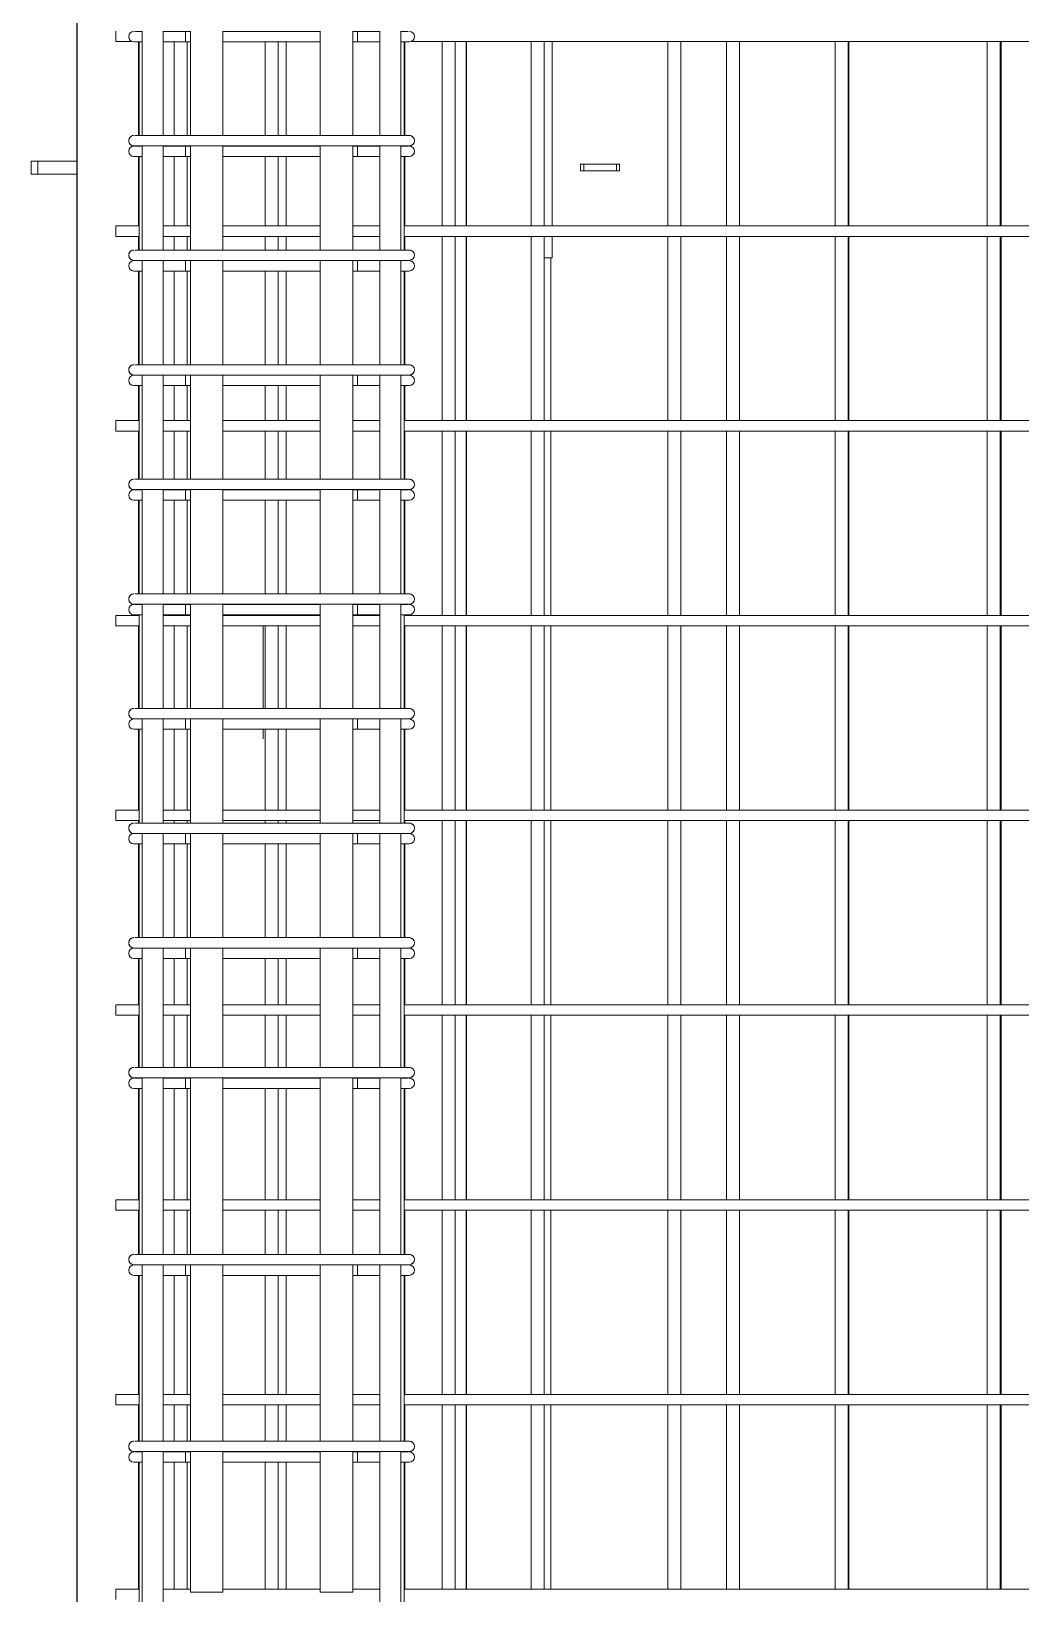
# Model space of a CAD drawing. Header units: millimetres. Extents: x -8986 to 3673, y -4076 to 6190.
# Drawn here: x -6499 to -5737, y 1789 to 2992 of the extents above; entities that cross this region are included whole.
import ezdxf

# ---------------------------------------------------------------- set-up
doc = ezdxf.new("R2010")
doc.units = ezdxf.units.MM
for name, color, linetype, lineweight in [('A-GENM', 13, 'Continuous', 18), ('A-WALL', 113, 'Continuous', 25), ('S-RBAR', 171, 'Continuous', 18)]:
    doc.layers.add(name, color=color, linetype=linetype, lineweight=lineweight)

# ---------------------------------------------------------------- blocks, each defined once
blk = doc.blocks.new('12_7Ø_ Lifting Insert_COLUMN - 12_9Ø Lifting insert-1653057-Elevation Front 1')
at = {"layer": 'A-GENM', "flags": 128}
for points in [[(-6320.2, 2534.1), (-6320.2, 2533.2), (-6320.2, 2531.8), (-6320.2, 2530.4), (-6320.2, 2528.9), (-6320.2, 2527.3), (-6320.2, 2525.7), (-6320.2, 2524), (-6320.2, 2522.3), (-6320.2, 2520.6), (-6320.2, 2518.8), (-6320.2, 2517), (-6320.2, 2515.1), (-6320.2, 2513.2), (-6320.2, 2511.3), (-6320.2, 2509.4), (-6320.2, 2507.5), (-6320.2, 2505.5), (-6320.2, 2503.5), (-6320.2, 2501.5), (-6320.2, 2499.5), (-6320.2, 2497.5), (-6320.2, 2495.5), (-6320.2, 2493.5), (-6320.2, 2491.6), (-6320.2, 2489.6), (-6320.2, 2487.6), (-6320.2, 2485.6), (-6320.2, 2483.7), (-6320.2, 2481.8), (-6320.2, 2479.9), (-6320.2, 2478), (-6320.2, 2476.2), (-6320.2, 2474.4), (-6320.2, 2472.6), (-6320.2, 2470.9)], [(-6320.2, 2454.2), (-6320.2, 2453.2), (-6320.2, 2452.2), (-6320.2, 2451.4), (-6320.2, 2450.6), (-6320.2, 2449.9), (-6320.2, 2449.3), (-6320.2, 2448.7), (-6320.2, 2448.2), (-6320.2, 2447.8), (-6320.2, 2447.5), (-6320.2, 2447.3), (-6320.2, 2447.1), (-6320.2, 2447), (-6320.2, 2447)]]:
    blk.add_lwpolyline(points, dxfattribs=at)
blk = doc.blocks.new('RR spread anchor face based - RR-SA-0_7-110-1726815-Elevation Front 1')
at = {"layer": 'A-GENM'}
for p, q in [((-6075.8, 2889.5), (-6073.3, 2889.5)), ((-6075.8, 2884.5), (-6075.8, 2889.5)), ((-6073.3, 2889.5), (-6048.3, 2889.5)), ((-6073.3, 2889.5), (-6073.3, 2884.5)), ((-6048.3, 2889.5), (-6045.8, 2889.5)), ((-6048.3, 2889.5), (-6048.3, 2884.5)), ((-6045.8, 2889.5), (-6045.8, 2884.5)), ((-6073.3, 2884.5), (-6075.8, 2884.5)), ((-6048.3, 2884.5), (-6073.3, 2884.5)), ((-6045.8, 2884.5), (-6048.3, 2884.5))]:
    blk.add_line(p, q, dxfattribs=at)
blk = doc.blocks.new('RR spread anchor face based - RR-SA-2_5-250-1726823-Elevation Front 1')
at = {"layer": 'A-GENM'}
for p, q in [((-6498.8, 2892), (-6493.8, 2892)), ((-6498.8, 2892), (-6498.8, 2882)), ((-6493.8, 2892), (-6463.8, 2892)), ((-6493.8, 2892), (-6493.8, 2882)), ((-6493.8, 2882), (-6498.8, 2882)), ((-6463.8, 2882), (-6493.8, 2882))]:
    blk.add_line(p, q, dxfattribs=at)

msp = doc.modelspace()

# ---------------------------------------------------------------- linework, layer by layer
at = {"layer": 'A-WALL'}
for p, q in [((-6463.8, 3040), (-6463.8, -1395)), ((-6163.8, 2842), (-6163.8, 2984)), ((-6163.8, 2692.1), (-6163.8, 2834)), ((-6163.8, 2542.1), (-6163.8, 2684.1)), ((-6163.8, 2392.1), (-6163.8, 2534.1)), ((-6163.8, 2242.2), (-6163.8, 2384.1)), ((-6163.8, 2092.2), (-6163.8, 2234.2)), ((-6163.8, 1942.2), (-6163.8, 2084.2)), ((-6163.8, 1792.3), (-6163.8, 1934.2))]:
    msp.add_line(p, q, dxfattribs=at)
at = {"layer": 'S-RBAR'}
for p, q in [((-6433.8, 2984), (-6433.8, 2992)), ((-6419.1, 2991.8), (-6413.9, 2991.8)), ((-6413.3, 2991.8), (-6413.9, 2991.8)), ((-6413.3, 2911.7), (-6413.3, 2992)), ((-6397.3, 2911.7), (-6397.3, 2992)), ((-6380, 2991.8), (-6397.3, 2991.8)), ((-6380, 2991.8), (-6380, 2983.8)), ((-6380, 2991.8), (-6376.3, 2991.8)), ((-6376.3, 2911.7), (-6376.3, 2992)), ((-6351.3, 2911.7), (-6351.3, 2992)), ((-6351.3, 2991.8), (-6276.3, 2991.8)), ((-6276.3, 2911.7), (-6276.3, 2992)), ((-6251.3, 2911.7), (-6251.3, 2992)), ((-6251.3, 2991.8), (-6247.6, 2991.8)), ((-6230.3, 2991.8), (-6247.6, 2991.8)), ((-6247.6, 2991.8), (-6247.6, 2983.8)), ((-6230.3, 2911.7), (-6230.3, 2992)), ((-6214.3, 2911.7), (-6214.3, 2992)), ((-6213.7, 2991.8), (-6214.3, 2991.8)), ((-6213.7, 2991.8), (-6208.5, 2991.8)), ((-6433.8, 2984), (-6421.1, 2984)), ((-6419.8, 2983.8), (-6413.9, 2983.8)), ((-6416.3, 2911.7), (-6416.3, 2983.8)), ((-6415.8, 2911.7), (-6415.8, 2983.8)), ((-6413.3, 2983.8), (-6413.9, 2983.8)), ((-6380, 2983.8), (-6397.3, 2983.8)), ((-6388.8, 2911.7), (-6388.8, 2983.8)), ((-6380, 2983.8), (-6376.3, 2983.8)), ((-6378.8, 2911.7), (-6378.8, 2983.8)), ((-6351.3, 2983.8), (-6276.3, 2983.8)), ((-6318.8, 2911.7), (-6318.8, 2983.8)), ((-6308.8, 2911.7), (-6308.8, 2983.8)), ((-6302.5, 2911.7), (-6302.5, 2983.8)), ((-6251.3, 2983.8), (-6247.6, 2983.8)), ((-6230.3, 2983.8), (-6247.6, 2983.8)), ((-6213.7, 2983.8), (-6214.3, 2983.8)), ((-6213.7, 2983.8), (-6207.8, 2983.8)), ((-6211.8, 2911.7), (-6211.8, 2983.8)), ((-6211.3, 2911.7), (-6211.3, 2983.8)), ((-6206.6, 2984), (-5409.9, 2984)), ((-6182.5, 2842), (-6182.5, 2984)), ((-6172.5, 2842), (-6172.5, 2984)), ((-6113.8, 2842), (-6113.8, 2984)), ((-6103.8, 2842), (-6103.8, 2984)), ((-6097.8, 2842), (-6097.8, 2984)), ((-6008.7, 2842), (-6008.7, 2984)), ((-5998.7, 2842), (-5998.7, 2984)), ((-5963.5, 2842), (-5963.5, 2984)), ((-5953.5, 2842), (-5953.5, 2984)), ((-5879.8, 2842), (-5879.8, 2984)), ((-5869.8, 2842), (-5869.8, 2984)), ((-5869.3, 2842), (-5869.3, 2984)), ((-5762.8, 2842), (-5762.8, 2984)), ((-5752.8, 2842), (-5752.8, 2984)), ((-5752.1, 2842), (-5752.1, 2984)), ((-6419.8, 2911.7), (-6419.7, 2911.7)), ((-6419.8, 2903.7), (-6415.1, 2903.7)), ((-6419.1, 2911.7), (-6413.9, 2911.7)), ((-6419.1, 2903.5), (-6413.9, 2903.5)), ((-6415.2, 2903.7), (-6412.6, 2903.7)), ((-6413.9, 2911.7), (-6399.8, 2911.7)), ((-6413.3, 2903.5), (-6413.9, 2903.5)), ((-6413.3, 2823.5), (-6413.3, 2903.7)), ((-6412.7, 2903.7), (-6399.8, 2903.7)), ((-6227.8, 2911.7), (-6399.8, 2911.7)), ((-6227.8, 2903.7), (-6399.8, 2903.7)), ((-6397.3, 2823.5), (-6397.3, 2903.7)), ((-6380, 2903.5), (-6397.3, 2903.5)), ((-6380, 2903.5), (-6380, 2895.5)), ((-6380, 2903.5), (-6376.3, 2903.5)), ((-6376.3, 2823.5), (-6376.3, 2903.7)), ((-6351.3, 2823.5), (-6351.3, 2903.7)), ((-6351.3, 2903.5), (-6276.3, 2903.5)), ((-6276.3, 2823.5), (-6276.3, 2903.7)), ((-6251.3, 2823.5), (-6251.3, 2903.7)), ((-6251.3, 2903.5), (-6247.6, 2903.5)), ((-6230.3, 2903.5), (-6247.6, 2903.5)), ((-6247.6, 2903.5), (-6247.6, 2895.5)), ((-6230.3, 2823.5), (-6230.3, 2903.7)), ((-6227.8, 2911.7), (-6207.8, 2911.7)), ((-6227.8, 2903.7), (-6207.8, 2903.7)), ((-6214.3, 2823.5), (-6214.3, 2903.7)), ((-6213.7, 2903.5), (-6214.3, 2903.5)), ((-6213.7, 2903.5), (-6208.5, 2903.5)), ((-6419.8, 2895.5), (-6413.9, 2895.5)), ((-6416.3, 2842), (-6416.3, 2895.5)), ((-6415.8, 2823.5), (-6415.8, 2895.5)), ((-6413.3, 2895.5), (-6413.9, 2895.5)), ((-6380, 2895.5), (-6397.3, 2895.5)), ((-6388.8, 2842), (-6388.8, 2895.5)), ((-6380, 2895.5), (-6376.3, 2895.5)), ((-6378.8, 2842), (-6378.8, 2895.5)), ((-6351.3, 2895.5), (-6276.3, 2895.5)), ((-6318.8, 2842), (-6318.8, 2895.5)), ((-6308.8, 2842), (-6308.8, 2895.5)), ((-6302.5, 2842), (-6302.5, 2895.5)), ((-6251.3, 2895.5), (-6247.6, 2895.5)), ((-6230.3, 2895.5), (-6247.6, 2895.5)), ((-6213.7, 2895.5), (-6214.3, 2895.5)), ((-6213.7, 2895.5), (-6207.8, 2895.5)), ((-6211.8, 2823.5), (-6211.8, 2895.5)), ((-6211.3, 2842), (-6211.3, 2895.5)), ((-6433.8, 2842), (-6415.8, 2842)), ((-6433.8, 2834), (-6433.8, 2842)), ((-6397.3, 2842), (-6376.3, 2842)), ((-6351.3, 2842), (-6276.3, 2842)), ((-6251.3, 2842), (-6230.3, 2842)), ((-6211.8, 2842), (-5427.6, 2842)), ((-6433.8, 2834), (-6415.8, 2834)), ((-6416.3, 2823.5), (-6416.3, 2834)), ((-6397.3, 2834), (-6376.3, 2834)), ((-6388.8, 2823.5), (-6388.8, 2834)), ((-6378.8, 2823.5), (-6378.8, 2834)), ((-6351.3, 2834), (-6276.3, 2834)), ((-6318.8, 2823.5), (-6318.8, 2834)), ((-6308.8, 2823.5), (-6308.8, 2834)), ((-6302.5, 2823.5), (-6302.5, 2834)), ((-6251.3, 2834), (-6230.3, 2834)), ((-6211.8, 2834), (-5428.6, 2834)), ((-6211.3, 2823.5), (-6211.3, 2834)), ((-6182.5, 2692.1), (-6182.5, 2834)), ((-6172.5, 2692.1), (-6172.5, 2834)), ((-6113.8, 2692.1), (-6113.8, 2834)), ((-6103.8, 2692.1), (-6103.8, 2834)), ((-6097.8, 2817.5), (-6097.8, 2834)), ((-6008.7, 2692.1), (-6008.7, 2834)), ((-5998.7, 2692.1), (-5998.7, 2834)), ((-5963.5, 2692.1), (-5963.5, 2834)), ((-5953.5, 2692.1), (-5953.5, 2834)), ((-5879.8, 2692.1), (-5879.8, 2834)), ((-5869.8, 2692.1), (-5869.8, 2834)), ((-5869.3, 2692.1), (-5869.3, 2834)), ((-5762.8, 2692.1), (-5762.8, 2834)), ((-5752.8, 2692.1), (-5752.8, 2834)), ((-5752.1, 2692.1), (-5752.1, 2834)), ((-6419.8, 2823.5), (-6419.7, 2823.5)), ((-6419.1, 2823.5), (-6413.9, 2823.5)), ((-6413.9, 2823.5), (-6399.8, 2823.5)), ((-6227.8, 2823.5), (-6399.8, 2823.5)), ((-6227.8, 2823.5), (-6207.8, 2823.5)), ((-6097.8, 2817.5), (-6103.8, 2817.5)), ((-6098.8, 2692.1), (-6098.8, 2817.5)), ((-6419.8, 2815.5), (-6415.1, 2815.5)), ((-6419.8, 2807.3), (-6413.9, 2807.3)), ((-6419.1, 2815.3), (-6413.9, 2815.3)), ((-6416.3, 2735.2), (-6416.3, 2807.3)), ((-6415.8, 2735.2), (-6415.8, 2807.3)), ((-6415.2, 2815.5), (-6412.6, 2815.5)), ((-6413.3, 2815.3), (-6413.9, 2815.3)), ((-6413.3, 2807.3), (-6413.9, 2807.3)), ((-6413.3, 2735.2), (-6413.3, 2815.5)), ((-6412.7, 2815.5), (-6399.8, 2815.5)), ((-6227.8, 2815.5), (-6399.8, 2815.5)), ((-6397.3, 2735.2), (-6397.3, 2815.5)), ((-6380, 2815.3), (-6397.3, 2815.3)), ((-6380, 2807.3), (-6397.3, 2807.3)), ((-6388.8, 2735.2), (-6388.8, 2807.3)), ((-6380, 2815.3), (-6380, 2807.3)), ((-6380, 2815.3), (-6376.3, 2815.3)), ((-6380, 2807.3), (-6376.3, 2807.3)), ((-6378.8, 2735.2), (-6378.8, 2807.3)), ((-6376.3, 2735.2), (-6376.3, 2815.5)), ((-6351.3, 2735.2), (-6351.3, 2815.5)), ((-6351.3, 2815.3), (-6276.3, 2815.3)), ((-6351.3, 2807.3), (-6276.3, 2807.3)), ((-6318.8, 2735.2), (-6318.8, 2807.3)), ((-6308.8, 2735.2), (-6308.8, 2807.3)), ((-6302.5, 2735.2), (-6302.5, 2807.3)), ((-6276.3, 2735.2), (-6276.3, 2815.5)), ((-6251.3, 2735.2), (-6251.3, 2815.5)), ((-6251.3, 2815.3), (-6247.6, 2815.3)), ((-6251.3, 2807.3), (-6247.6, 2807.3)), ((-6230.3, 2815.3), (-6247.6, 2815.3)), ((-6247.6, 2815.3), (-6247.6, 2807.3)), ((-6230.3, 2807.3), (-6247.6, 2807.3)), ((-6230.3, 2735.2), (-6230.3, 2815.5)), ((-6227.8, 2815.5), (-6207.8, 2815.5)), ((-6214.3, 2735.2), (-6214.3, 2815.5)), ((-6213.7, 2815.3), (-6214.3, 2815.3)), ((-6213.7, 2807.3), (-6214.3, 2807.3)), ((-6213.7, 2815.3), (-6208.5, 2815.3)), ((-6213.7, 2807.3), (-6207.8, 2807.3)), ((-6211.8, 2735.2), (-6211.8, 2807.3)), ((-6211.3, 2735.2), (-6211.3, 2807.3)), ((-6419.8, 2735.2), (-6419.7, 2735.2)), ((-6419.1, 2735.2), (-6413.9, 2735.2)), ((-6413.9, 2735.2), (-6399.8, 2735.2)), ((-6227.8, 2735.2), (-6399.8, 2735.2)), ((-6227.8, 2735.2), (-6207.8, 2735.2)), ((-6419.8, 2727.2), (-6415.1, 2727.2)), ((-6419.1, 2727.1), (-6413.9, 2727.1)), ((-6415.2, 2727.2), (-6412.6, 2727.2)), ((-6413.3, 2727.1), (-6413.9, 2727.1)), ((-6413.3, 2647), (-6413.3, 2727.2)), ((-6412.7, 2727.2), (-6399.8, 2727.2)), ((-6227.8, 2727.2), (-6399.8, 2727.2)), ((-6397.3, 2647), (-6397.3, 2727.2)), ((-6380, 2727.1), (-6397.3, 2727.1)), ((-6380, 2727.1), (-6380, 2719.1)), ((-6380, 2727.1), (-6376.3, 2727.1)), ((-6376.3, 2647), (-6376.3, 2727.2)), ((-6351.3, 2647), (-6351.3, 2727.2)), ((-6351.3, 2727.1), (-6276.3, 2727.1)), ((-6276.3, 2647), (-6276.3, 2727.2)), ((-6251.3, 2647), (-6251.3, 2727.2)), ((-6251.3, 2727.1), (-6247.6, 2727.1)), ((-6230.3, 2727.1), (-6247.6, 2727.1)), ((-6247.6, 2727.1), (-6247.6, 2719.1)), ((-6230.3, 2647), (-6230.3, 2727.2)), ((-6227.8, 2727.2), (-6207.8, 2727.2)), ((-6214.3, 2647), (-6214.3, 2727.2)), ((-6213.7, 2727.1), (-6214.3, 2727.1)), ((-6213.7, 2727.1), (-6208.5, 2727.1)), ((-6419.8, 2719.1), (-6413.9, 2719.1)), ((-6416.3, 2692.1), (-6416.3, 2719.1)), ((-6415.8, 2647), (-6415.8, 2719.1)), ((-6413.3, 2719.1), (-6413.9, 2719.1)), ((-6380, 2719.1), (-6397.3, 2719.1)), ((-6388.8, 2692.1), (-6388.8, 2719.1)), ((-6380, 2719.1), (-6376.3, 2719.1)), ((-6378.8, 2692.1), (-6378.8, 2719.1)), ((-6351.3, 2719.1), (-6276.3, 2719.1)), ((-6318.8, 2692.1), (-6318.8, 2719.1)), ((-6308.8, 2692.1), (-6308.8, 2719.1)), ((-6302.5, 2692.1), (-6302.5, 2719.1)), ((-6251.3, 2719.1), (-6247.6, 2719.1)), ((-6230.3, 2719.1), (-6247.6, 2719.1)), ((-6213.7, 2719.1), (-6214.3, 2719.1)), ((-6213.7, 2719.1), (-6207.8, 2719.1)), ((-6211.8, 2647), (-6211.8, 2719.1)), ((-6211.3, 2692.1), (-6211.3, 2719.1)), ((-6433.8, 2692.1), (-6415.8, 2692.1)), ((-6433.8, 2684.1), (-6433.8, 2692.1)), ((-6433.8, 2684.1), (-6415.8, 2684.1)), ((-6416.3, 2647), (-6416.3, 2684.1)), ((-6397.3, 2692.1), (-6376.3, 2692.1)), ((-6397.3, 2684.1), (-6376.3, 2684.1)), ((-6388.8, 2647), (-6388.8, 2684.1)), ((-6378.8, 2647), (-6378.8, 2684.1)), ((-6351.3, 2692.1), (-6276.3, 2692.1)), ((-6351.3, 2684.1), (-6276.3, 2684.1)), ((-6318.8, 2647), (-6318.8, 2684.1)), ((-6308.8, 2647), (-6308.8, 2684.1)), ((-6302.5, 2647), (-6302.5, 2684.1)), ((-6251.3, 2692.1), (-6230.3, 2692.1)), ((-6251.3, 2684.1), (-6230.3, 2684.1)), ((-6211.8, 2692.1), (-5440.5, 2692.1)), ((-6211.8, 2684.1), (-5440.5, 2684.1)), ((-6211.3, 2647), (-6211.3, 2684.1)), ((-6182.5, 2542.1), (-6182.5, 2684.1)), ((-6172.5, 2542.1), (-6172.5, 2684.1)), ((-6113.8, 2542.1), (-6113.8, 2684.1)), ((-6103.8, 2542.1), (-6103.8, 2684.1)), ((-6098.8, 2542.1), (-6098.8, 2684.1)), ((-6008.7, 2542.1), (-6008.7, 2684.1)), ((-5998.7, 2542.1), (-5998.7, 2684.1)), ((-5963.5, 2542.1), (-5963.5, 2684.1)), ((-5953.5, 2542.1), (-5953.5, 2684.1)), ((-5879.8, 2542.1), (-5879.8, 2684.1)), ((-5869.8, 2542.1), (-5869.8, 2684.1)), ((-5869.3, 2542.1), (-5869.3, 2684.1)), ((-5762.8, 2542.1), (-5762.8, 2684.1)), ((-5752.8, 2542.1), (-5752.8, 2684.1)), ((-5752.1, 2542.1), (-5752.1, 2684.1)), ((-6419.8, 2647), (-6419.7, 2647)), ((-6419.8, 2639), (-6415.1, 2639)), ((-6419.1, 2647), (-6413.9, 2647)), ((-6419.1, 2638.8), (-6413.9, 2638.8)), ((-6415.2, 2639), (-6412.6, 2639)), ((-6413.9, 2647), (-6399.8, 2647)), ((-6413.3, 2638.8), (-6413.9, 2638.8)), ((-6413.3, 2558.7), (-6413.3, 2639)), ((-6412.7, 2639), (-6399.8, 2639)), ((-6227.8, 2647), (-6399.8, 2647)), ((-6227.8, 2639), (-6399.8, 2639)), ((-6397.3, 2558.7), (-6397.3, 2639)), ((-6380, 2638.8), (-6397.3, 2638.8)), ((-6380, 2638.8), (-6380, 2630.8)), ((-6380, 2638.8), (-6376.3, 2638.8)), ((-6376.3, 2558.7), (-6376.3, 2639)), ((-6351.3, 2558.7), (-6351.3, 2639)), ((-6351.3, 2638.8), (-6276.3, 2638.8)), ((-6276.3, 2558.7), (-6276.3, 2639)), ((-6251.3, 2558.7), (-6251.3, 2639)), ((-6251.3, 2638.8), (-6247.6, 2638.8)), ((-6230.3, 2638.8), (-6247.6, 2638.8)), ((-6247.6, 2638.8), (-6247.6, 2630.8)), ((-6230.3, 2558.7), (-6230.3, 2639)), ((-6227.8, 2647), (-6207.8, 2647)), ((-6227.8, 2639), (-6207.8, 2639)), ((-6214.3, 2558.7), (-6214.3, 2639)), ((-6213.7, 2638.8), (-6214.3, 2638.8)), ((-6213.7, 2638.8), (-6208.5, 2638.8)), ((-6419.8, 2630.8), (-6413.9, 2630.8)), ((-6416.3, 2558.7), (-6416.3, 2630.8)), ((-6415.8, 2558.7), (-6415.8, 2630.8)), ((-6413.3, 2630.8), (-6413.9, 2630.8)), ((-6380, 2630.8), (-6397.3, 2630.8)), ((-6388.8, 2558.7), (-6388.8, 2630.8)), ((-6380, 2630.8), (-6376.3, 2630.8)), ((-6378.8, 2558.7), (-6378.8, 2630.8)), ((-6351.3, 2630.8), (-6276.3, 2630.8)), ((-6318.8, 2558.7), (-6318.8, 2630.8)), ((-6308.8, 2558.7), (-6308.8, 2630.8)), ((-6302.5, 2558.7), (-6302.5, 2630.8)), ((-6251.3, 2630.8), (-6247.6, 2630.8)), ((-6230.3, 2630.8), (-6247.6, 2630.8)), ((-6213.7, 2630.8), (-6214.3, 2630.8)), ((-6213.7, 2630.8), (-6207.8, 2630.8)), ((-6211.8, 2558.7), (-6211.8, 2630.8)), ((-6211.3, 2558.7), (-6211.3, 2630.8)), ((-6419.8, 2558.7), (-6419.7, 2558.7)), ((-6419.1, 2558.7), (-6413.9, 2558.7)), ((-6413.9, 2558.7), (-6399.8, 2558.7)), ((-6227.8, 2558.7), (-6399.8, 2558.7)), ((-6227.8, 2558.7), (-6207.8, 2558.7)), ((-6433.8, 2542.1), (-6415.8, 2542.1)), ((-6433.8, 2534.1), (-6433.8, 2542.1)), ((-6419.8, 2550.7), (-6415.1, 2550.7)), ((-6419.8, 2542.6), (-6413.9, 2542.6)), ((-6419.1, 2550.6), (-6413.9, 2550.6)), ((-6415.8, 2470.5), (-6415.8, 2542.6)), ((-6415.2, 2550.7), (-6412.6, 2550.7)), ((-6413.3, 2550.6), (-6413.9, 2550.6)), ((-6413.3, 2542.6), (-6413.9, 2542.6)), ((-6413.3, 2470.5), (-6413.3, 2550.7)), ((-6412.7, 2550.7), (-6399.8, 2550.7)), ((-6227.8, 2550.7), (-6399.8, 2550.7)), ((-6397.3, 2470.5), (-6397.3, 2550.7)), ((-6380, 2550.6), (-6397.3, 2550.6)), ((-6380, 2542.6), (-6397.3, 2542.6)), ((-6397.3, 2542.1), (-6376.3, 2542.1)), ((-6380, 2550.6), (-6380, 2542.6)), ((-6380, 2550.6), (-6376.3, 2550.6)), ((-6380, 2542.6), (-6376.3, 2542.6)), ((-6376.3, 2470.5), (-6376.3, 2550.7)), ((-6351.3, 2470.5), (-6351.3, 2550.7)), ((-6351.3, 2550.6), (-6276.3, 2550.6)), ((-6351.3, 2542.6), (-6276.3, 2542.6)), ((-6351.3, 2542.1), (-6276.3, 2542.1)), ((-6276.3, 2470.5), (-6276.3, 2550.7)), ((-6251.3, 2470.5), (-6251.3, 2550.7)), ((-6251.3, 2550.6), (-6247.6, 2550.6)), ((-6251.3, 2542.6), (-6247.6, 2542.6)), ((-6251.3, 2542.1), (-6230.3, 2542.1)), ((-6230.3, 2550.6), (-6247.6, 2550.6)), ((-6247.6, 2550.6), (-6247.6, 2542.6)), ((-6230.3, 2542.6), (-6247.6, 2542.6)), ((-6230.3, 2470.5), (-6230.3, 2550.7)), ((-6227.8, 2550.7), (-6207.8, 2550.7)), ((-6214.3, 2470.5), (-6214.3, 2550.7)), ((-6213.7, 2550.6), (-6214.3, 2550.6)), ((-6213.7, 2542.6), (-6214.3, 2542.6)), ((-6213.7, 2550.6), (-6208.5, 2550.6)), ((-6213.7, 2542.6), (-6207.8, 2542.6)), ((-6211.8, 2470.5), (-6211.8, 2542.6)), ((-6211.8, 2542.1), (-5447.3, 2542.1)), ((-6433.8, 2534.1), (-6415.8, 2534.1)), ((-6416.3, 2470.5), (-6416.3, 2534.1)), ((-6397.3, 2534.1), (-6376.3, 2534.1)), ((-6388.8, 2470.5), (-6388.8, 2534.1)), ((-6378.8, 2470.5), (-6378.8, 2534.1)), ((-6351.3, 2534.1), (-6276.3, 2534.1)), ((-6318.8, 2470.5), (-6318.8, 2534.1)), ((-6308.8, 2470.5), (-6308.8, 2534.1)), ((-6302.5, 2470.5), (-6302.5, 2534.1)), ((-6251.3, 2534.1), (-6230.3, 2534.1)), ((-6211.8, 2534.1), (-5440.5, 2534.1)), ((-6211.3, 2470.5), (-6211.3, 2534.1)), ((-6182.5, 2392.1), (-6182.5, 2534.1)), ((-6172.5, 2392.1), (-6172.5, 2534.1)), ((-6113.8, 2392.1), (-6113.8, 2534.1)), ((-6103.8, 2392.1), (-6103.8, 2534.1)), ((-6098.8, 2392.1), (-6098.8, 2534.1)), ((-6008.7, 2392.1), (-6008.7, 2534.1)), ((-5998.7, 2392.1), (-5998.7, 2534.1)), ((-5963.5, 2392.1), (-5963.5, 2534.1)), ((-5953.5, 2392.1), (-5953.5, 2534.1)), ((-5879.8, 2392.1), (-5879.8, 2534.1)), ((-5869.8, 2392.1), (-5869.8, 2534.1)), ((-5869.3, 2392.1), (-5869.3, 2534.1)), ((-5762.8, 2392.1), (-5762.8, 2534.1)), ((-5752.8, 2392.1), (-5752.8, 2534.1)), ((-5752.1, 2392.1), (-5752.1, 2534.1)), ((-6419.8, 2470.5), (-6419.7, 2470.5)), ((-6419.1, 2470.5), (-6413.9, 2470.5)), ((-6413.9, 2470.5), (-6399.8, 2470.5)), ((-6227.8, 2470.5), (-6399.8, 2470.5)), ((-6227.8, 2470.5), (-6207.8, 2470.5)), ((-6419.8, 2462.5), (-6415.1, 2462.5)), ((-6419.1, 2462.4), (-6413.9, 2462.4)), ((-6415.2, 2462.5), (-6412.6, 2462.5)), ((-6413.3, 2462.4), (-6413.9, 2462.4)), ((-6413.3, 2382.2), (-6413.3, 2462.5)), ((-6412.7, 2462.5), (-6399.8, 2462.5)), ((-6227.8, 2462.5), (-6399.8, 2462.5)), ((-6397.3, 2382.2), (-6397.3, 2462.5)), ((-6380, 2462.4), (-6397.3, 2462.4)), ((-6380, 2462.4), (-6380, 2454.4)), ((-6380, 2462.4), (-6376.3, 2462.4)), ((-6376.3, 2382.2), (-6376.3, 2462.5)), ((-6351.3, 2382.2), (-6351.3, 2462.5)), ((-6351.3, 2462.4), (-6276.3, 2462.4)), ((-6276.3, 2382.2), (-6276.3, 2462.5)), ((-6251.3, 2382.2), (-6251.3, 2462.5)), ((-6251.3, 2462.4), (-6247.6, 2462.4)), ((-6230.3, 2462.4), (-6247.6, 2462.4)), ((-6247.6, 2462.4), (-6247.6, 2454.4)), ((-6230.3, 2382.2), (-6230.3, 2462.5)), ((-6227.8, 2462.5), (-6207.8, 2462.5)), ((-6214.3, 2382.2), (-6214.3, 2462.5)), ((-6213.7, 2462.4), (-6214.3, 2462.4)), ((-6213.7, 2462.4), (-6208.5, 2462.4)), ((-6419.8, 2454.4), (-6413.9, 2454.4)), ((-6416.3, 2392.1), (-6416.3, 2454.4)), ((-6415.8, 2382.2), (-6415.8, 2454.4)), ((-6413.3, 2454.4), (-6413.9, 2454.4)), ((-6380, 2454.4), (-6397.3, 2454.4)), ((-6388.8, 2392.1), (-6388.8, 2454.4)), ((-6380, 2454.4), (-6376.3, 2454.4)), ((-6378.8, 2392.1), (-6378.8, 2454.4)), ((-6351.3, 2454.4), (-6276.3, 2454.4)), ((-6318.8, 2392.1), (-6318.8, 2454.4)), ((-6308.8, 2392.1), (-6308.8, 2454.4)), ((-6302.5, 2392.1), (-6302.5, 2454.4)), ((-6251.3, 2454.4), (-6247.6, 2454.4)), ((-6230.3, 2454.4), (-6247.6, 2454.4)), ((-6213.7, 2454.4), (-6214.3, 2454.4)), ((-6213.7, 2454.4), (-6207.8, 2454.4)), ((-6211.8, 2382.2), (-6211.8, 2454.4)), ((-6211.3, 2392.1), (-6211.3, 2454.4)), ((-6433.8, 2392.1), (-6415.8, 2392.1)), ((-6433.8, 2384.1), (-6433.8, 2392.1)), ((-6433.8, 2384.1), (-6415.8, 2384.1)), ((-6416.3, 2382.2), (-6416.3, 2384.1)), ((-6397.3, 2392.1), (-6376.3, 2392.1)), ((-6397.3, 2384.1), (-6376.3, 2384.1)), ((-6388.8, 2382.2), (-6388.8, 2384.1)), ((-6378.8, 2382.2), (-6378.8, 2384.1)), ((-6351.3, 2392.1), (-6276.3, 2392.1)), ((-6351.3, 2384.1), (-6276.3, 2384.1)), ((-6318.8, 2382.2), (-6318.8, 2384.1)), ((-6308.8, 2382.2), (-6308.8, 2384.1)), ((-6302.5, 2382.2), (-6302.5, 2384.1)), ((-6251.3, 2392.1), (-6230.3, 2392.1)), ((-6251.3, 2384.1), (-6230.3, 2384.1)), ((-6211.8, 2392.1), (-5440.5, 2392.1)), ((-6211.8, 2384.1), (-5440.5, 2384.1)), ((-6211.3, 2382.2), (-6211.3, 2384.1)), ((-6182.5, 2242.2), (-6182.5, 2384.1)), ((-6172.5, 2242.2), (-6172.5, 2384.1)), ((-6113.8, 2242.2), (-6113.8, 2384.1)), ((-6103.8, 2242.2), (-6103.8, 2384.1)), ((-6098.8, 2242.2), (-6098.8, 2384.1)), ((-6008.7, 2242.2), (-6008.7, 2384.1)), ((-5998.7, 2242.2), (-5998.7, 2384.1)), ((-5963.5, 2242.2), (-5963.5, 2384.1)), ((-5953.5, 2242.2), (-5953.5, 2384.1)), ((-5879.8, 2242.2), (-5879.8, 2384.1)), ((-5869.8, 2242.2), (-5869.8, 2384.1)), ((-5869.3, 2242.2), (-5869.3, 2384.1)), ((-5762.8, 2242.2), (-5762.8, 2384.1)), ((-5752.8, 2242.2), (-5752.8, 2384.1)), ((-5752.1, 2242.2), (-5752.1, 2384.1)), ((-6419.8, 2382.2), (-6419.7, 2382.2)), ((-6419.8, 2374.2), (-6415.1, 2374.2)), ((-6419.1, 2382.2), (-6413.9, 2382.2)), ((-6419.1, 2374.2), (-6413.9, 2374.2)), ((-6415.2, 2374.2), (-6412.6, 2374.2)), ((-6413.9, 2382.2), (-6399.8, 2382.2)), ((-6413.3, 2374.2), (-6413.9, 2374.2)), ((-6413.3, 2294), (-6413.3, 2374.2)), ((-6412.7, 2374.2), (-6399.8, 2374.2)), ((-6227.8, 2382.2), (-6399.8, 2382.2)), ((-6227.8, 2374.2), (-6399.8, 2374.2)), ((-6397.3, 2294), (-6397.3, 2374.2)), ((-6380, 2374.2), (-6397.3, 2374.2)), ((-6380, 2374.2), (-6380, 2366.2)), ((-6380, 2374.2), (-6376.3, 2374.2)), ((-6376.3, 2294), (-6376.3, 2374.2)), ((-6351.3, 2374.2), (-6276.3, 2374.2)), ((-6351.3, 2294), (-6351.3, 2374.2)), ((-6276.3, 2294), (-6276.3, 2374.2)), ((-6251.3, 2374.2), (-6247.6, 2374.2)), ((-6251.3, 2294), (-6251.3, 2374.2)), ((-6230.3, 2374.2), (-6247.6, 2374.2)), ((-6247.6, 2374.2), (-6247.6, 2366.2)), ((-6230.3, 2294), (-6230.3, 2374.2)), ((-6227.8, 2382.2), (-6207.8, 2382.2)), ((-6227.8, 2374.2), (-6207.8, 2374.2)), ((-6214.3, 2294), (-6214.3, 2374.2)), ((-6213.7, 2374.2), (-6214.3, 2374.2)), ((-6213.7, 2374.2), (-6208.5, 2374.2)), ((-6419.8, 2366.2), (-6413.9, 2366.2)), ((-6416.3, 2294), (-6416.3, 2366.2)), ((-6415.8, 2294), (-6415.8, 2366.2)), ((-6413.3, 2366.2), (-6413.9, 2366.2)), ((-6380, 2366.2), (-6397.3, 2366.2)), ((-6388.8, 2294), (-6388.8, 2366.2)), ((-6380, 2366.2), (-6376.3, 2366.2)), ((-6378.8, 2294), (-6378.8, 2366.2)), ((-6351.3, 2366.2), (-6276.3, 2366.2)), ((-6318.8, 2294), (-6318.8, 2366.2)), ((-6308.8, 2294), (-6308.8, 2366.2)), ((-6302.5, 2294), (-6302.5, 2366.2)), ((-6251.3, 2366.2), (-6247.6, 2366.2)), ((-6230.3, 2366.2), (-6247.6, 2366.2)), ((-6213.7, 2366.2), (-6214.3, 2366.2)), ((-6213.7, 2366.2), (-6207.8, 2366.2)), ((-6211.8, 2294), (-6211.8, 2366.2)), ((-6211.3, 2294), (-6211.3, 2366.2)), ((-6419.8, 2294), (-6419.7, 2294)), ((-6419.1, 2294), (-6413.9, 2294)), ((-6413.9, 2294), (-6399.8, 2294)), ((-6227.8, 2294), (-6399.8, 2294)), ((-6227.8, 2294), (-6207.8, 2294)), ((-6419.8, 2286), (-6415.1, 2286)), ((-6419.8, 2277.9), (-6413.9, 2277.9)), ((-6419.1, 2285.9), (-6413.9, 2285.9)), ((-6416.3, 2242.2), (-6416.3, 2277.9)), ((-6415.8, 2194.1), (-6415.8, 2277.9)), ((-6415.2, 2286), (-6412.6, 2286)), ((-6413.3, 2285.9), (-6413.9, 2285.9)), ((-6413.3, 2277.9), (-6413.9, 2277.9)), ((-6413.3, 2194.1), (-6413.3, 2286)), ((-6412.7, 2286), (-6399.8, 2286)), ((-6227.8, 2286), (-6399.8, 2286)), ((-6397.3, 2194.1), (-6397.3, 2286)), ((-6380, 2285.9), (-6397.3, 2285.9)), ((-6380, 2277.9), (-6397.3, 2277.9)), ((-6388.8, 2242.2), (-6388.8, 2277.9)), ((-6380, 2285.9), (-6380, 2277.9)), ((-6380, 2285.9), (-6376.3, 2285.9)), ((-6380, 2277.9), (-6376.3, 2277.9)), ((-6378.8, 2242.2), (-6378.8, 2277.9)), ((-6376.3, 2194.1), (-6376.3, 2286)), ((-6351.3, 2194.1), (-6351.3, 2286)), ((-6351.3, 2285.9), (-6276.3, 2285.9)), ((-6351.3, 2277.9), (-6276.3, 2277.9)), ((-6318.8, 2242.2), (-6318.8, 2277.9)), ((-6308.8, 2242.2), (-6308.8, 2277.9)), ((-6302.5, 2242.2), (-6302.5, 2277.9)), ((-6276.3, 2194.1), (-6276.3, 2286)), ((-6251.3, 2194.1), (-6251.3, 2286)), ((-6251.3, 2285.9), (-6247.6, 2285.9)), ((-6251.3, 2277.9), (-6247.6, 2277.9)), ((-6230.3, 2285.9), (-6247.6, 2285.9)), ((-6247.6, 2285.9), (-6247.6, 2277.9)), ((-6230.3, 2277.9), (-6247.6, 2277.9)), ((-6230.3, 2194.1), (-6230.3, 2286)), ((-6227.8, 2286), (-6207.8, 2286)), ((-6214.3, 2194.1), (-6214.3, 2286)), ((-6213.7, 2285.9), (-6214.3, 2285.9)), ((-6213.7, 2277.9), (-6214.3, 2277.9)), ((-6213.7, 2285.9), (-6208.5, 2285.9)), ((-6213.7, 2277.9), (-6207.8, 2277.9)), ((-6211.8, 2194.1), (-6211.8, 2277.9)), ((-6211.3, 2242.2), (-6211.3, 2277.9)), ((-6433.8, 2242.2), (-6415.8, 2242.2)), ((-6433.8, 2234.2), (-6433.8, 2242.2)), ((-6397.3, 2242.2), (-6376.3, 2242.2)), ((-6351.3, 2242.2), (-6276.3, 2242.2)), ((-6251.3, 2242.2), (-6230.3, 2242.2)), ((-6211.8, 2242.2), (-5440.5, 2242.2)), ((-6433.8, 2234.2), (-6415.8, 2234.2)), ((-6416.3, 2194.1), (-6416.3, 2234.2)), ((-6397.3, 2234.2), (-6376.3, 2234.2)), ((-6388.8, 2194.1), (-6388.8, 2234.2)), ((-6378.8, 2194.1), (-6378.8, 2234.2)), ((-6351.3, 2234.2), (-6276.3, 2234.2)), ((-6318.8, 2194.1), (-6318.8, 2234.2)), ((-6308.8, 2194.1), (-6308.8, 2234.2)), ((-6302.5, 2194.1), (-6302.5, 2234.2)), ((-6251.3, 2234.2), (-6230.3, 2234.2)), ((-6211.8, 2234.2), (-5440.5, 2234.2)), ((-6211.3, 2194.1), (-6211.3, 2234.2)), ((-6182.5, 2092.2), (-6182.5, 2234.2)), ((-6172.5, 2092.2), (-6172.5, 2234.2)), ((-6113.8, 2092.2), (-6113.8, 2234.2)), ((-6103.8, 2092.2), (-6103.8, 2234.2)), ((-6098.8, 2092.2), (-6098.8, 2234.2)), ((-6008.7, 2092.2), (-6008.7, 2234.2)), ((-5998.7, 2092.2), (-5998.7, 2234.2)), ((-5963.5, 2092.2), (-5963.5, 2234.2)), ((-5953.5, 2092.2), (-5953.5, 2234.2)), ((-5879.8, 2092.2), (-5879.8, 2234.2)), ((-5869.8, 2092.2), (-5869.8, 2234.2)), ((-5869.3, 2092.2), (-5869.3, 2234.2)), ((-5762.8, 2092.2), (-5762.8, 2234.2)), ((-5752.8, 2092.2), (-5752.8, 2234.2)), ((-5752.1, 2092.2), (-5752.1, 2234.2)), ((-6419.8, 2194.1), (-6419.7, 2194.1)), ((-6419.1, 2194.1), (-6413.9, 2194.1)), ((-6413.9, 2194.1), (-6399.8, 2194.1)), ((-6227.8, 2194.1), (-6399.8, 2194.1)), ((-6227.8, 2194.1), (-6207.8, 2194.1)), ((-6419.8, 2186.1), (-6415.1, 2186.1)), ((-6419.1, 2185.8), (-6413.9, 2185.8)), ((-6415.2, 2186.1), (-6412.6, 2186.1)), ((-6413.3, 2185.8), (-6413.9, 2185.8)), ((-6413.3, 2050.1), (-6413.3, 2186.1)), ((-6412.7, 2186.1), (-6399.8, 2186.1)), ((-6227.8, 2186.1), (-6399.8, 2186.1)), ((-6397.3, 2050.1), (-6397.3, 2186.1)), ((-6380, 2185.8), (-6397.3, 2185.8)), ((-6380, 2185.8), (-6380, 2177.8)), ((-6380, 2185.8), (-6376.3, 2185.8)), ((-6376.3, 2050.1), (-6376.3, 2186.1)), ((-6351.3, 2050.1), (-6351.3, 2186.1)), ((-6351.3, 2185.8), (-6276.3, 2185.8)), ((-6276.3, 2050.1), (-6276.3, 2186.1)), ((-6251.3, 2050.1), (-6251.3, 2186.1)), ((-6251.3, 2185.8), (-6247.6, 2185.8)), ((-6230.3, 2185.8), (-6247.6, 2185.8)), ((-6247.6, 2185.8), (-6247.6, 2177.8)), ((-6230.3, 2050.1), (-6230.3, 2186.1)), ((-6227.8, 2186.1), (-6207.8, 2186.1)), ((-6214.3, 2050.1), (-6214.3, 2186.1)), ((-6213.7, 2185.8), (-6214.3, 2185.8)), ((-6213.7, 2185.8), (-6208.5, 2185.8)), ((-6419.8, 2177.8), (-6413.9, 2177.8)), ((-6416.3, 2092.2), (-6416.3, 2177.8)), ((-6415.8, 2050.1), (-6415.8, 2177.8)), ((-6413.3, 2177.8), (-6413.9, 2177.8)), ((-6380, 2177.8), (-6397.3, 2177.8)), ((-6388.8, 2092.2), (-6388.8, 2177.8)), ((-6380, 2177.8), (-6376.3, 2177.8)), ((-6378.8, 2092.2), (-6378.8, 2177.8)), ((-6351.3, 2177.8), (-6276.3, 2177.8)), ((-6318.8, 2092.2), (-6318.8, 2177.8)), ((-6308.8, 2092.2), (-6308.8, 2177.8)), ((-6302.5, 2092.2), (-6302.5, 2177.8)), ((-6251.3, 2177.8), (-6247.6, 2177.8)), ((-6230.3, 2177.8), (-6247.6, 2177.8)), ((-6213.7, 2177.8), (-6214.3, 2177.8)), ((-6213.7, 2177.8), (-6207.8, 2177.8)), ((-6211.8, 2050.1), (-6211.8, 2177.8)), ((-6211.3, 2092.2), (-6211.3, 2177.8)), ((-6433.8, 2092.2), (-6415.8, 2092.2)), ((-6433.8, 2084.2), (-6433.8, 2092.2)), ((-6433.8, 2084.2), (-6415.8, 2084.2)), ((-6416.3, 2050.1), (-6416.3, 2084.2)), ((-6397.3, 2092.2), (-6376.3, 2092.2)), ((-6397.3, 2084.2), (-6376.3, 2084.2)), ((-6388.8, 2050.1), (-6388.8, 2084.2)), ((-6378.8, 2050.1), (-6378.8, 2084.2)), ((-6351.3, 2092.2), (-6276.3, 2092.2)), ((-6351.3, 2084.2), (-6276.3, 2084.2)), ((-6318.8, 2050.1), (-6318.8, 2084.2)), ((-6308.8, 2050.1), (-6308.8, 2084.2)), ((-6302.5, 2050.1), (-6302.5, 2084.2)), ((-6251.3, 2092.2), (-6230.3, 2092.2)), ((-6251.3, 2084.2), (-6230.3, 2084.2)), ((-6211.8, 2092.2), (-5440.5, 2092.2)), ((-6211.8, 2084.2), (-5440.5, 2084.2)), ((-6211.3, 2050.1), (-6211.3, 2084.2)), ((-6182.5, 1942.2), (-6182.5, 2084.2)), ((-6172.5, 1942.2), (-6172.5, 2084.2)), ((-6113.8, 1942.2), (-6113.8, 2084.2)), ((-6103.8, 1942.2), (-6103.8, 2084.2)), ((-6098.8, 1942.2), (-6098.8, 2084.2)), ((-6008.7, 1942.2), (-6008.7, 2084.2)), ((-5998.7, 1942.2), (-5998.7, 2084.2)), ((-5963.5, 1942.2), (-5963.5, 2084.2)), ((-5953.5, 1942.2), (-5953.5, 2084.2)), ((-5879.8, 1942.2), (-5879.8, 2084.2)), ((-5869.8, 1942.2), (-5869.8, 2084.2)), ((-5869.3, 1942.2), (-5869.3, 2084.2)), ((-5762.8, 1942.2), (-5762.8, 2084.2)), ((-5752.8, 1942.2), (-5752.8, 2084.2)), ((-5752.1, 1942.2), (-5752.1, 2084.2)), ((-6419.8, 2050.1), (-6419.7, 2050.1)), ((-6419.1, 2050.1), (-6413.9, 2050.1)), ((-6413.9, 2050.1), (-6399.8, 2050.1)), ((-6227.8, 2050.1), (-6399.8, 2050.1)), ((-6227.8, 2050.1), (-6207.8, 2050.1)), ((-6419.8, 2042.1), (-6415.1, 2042.1)), ((-6419.8, 2033.9), (-6413.9, 2033.9)), ((-6419.1, 2041.9), (-6413.9, 2041.9)), ((-6416.3, 1942.2), (-6416.3, 2033.9)), ((-6415.8, 1906.2), (-6415.8, 2033.9)), ((-6415.2, 2042.1), (-6412.6, 2042.1)), ((-6413.3, 2041.9), (-6413.9, 2041.9)), ((-6413.3, 2033.9), (-6413.9, 2033.9)), ((-6413.3, 1906.2), (-6413.3, 2042.1)), ((-6412.7, 2042.1), (-6399.8, 2042.1)), ((-6227.8, 2042.1), (-6399.8, 2042.1)), ((-6397.3, 1906.2), (-6397.3, 2042.1)), ((-6380, 2041.9), (-6397.3, 2041.9)), ((-6380, 2033.9), (-6397.3, 2033.9)), ((-6388.8, 1942.2), (-6388.8, 2033.9)), ((-6380, 2041.9), (-6380, 2033.9)), ((-6380, 2041.9), (-6376.3, 2041.9)), ((-6380, 2033.9), (-6376.3, 2033.9)), ((-6378.8, 1942.2), (-6378.8, 2033.9)), ((-6376.3, 1906.2), (-6376.3, 2042.1)), ((-6351.3, 1906.2), (-6351.3, 2042.1)), ((-6351.3, 2041.9), (-6276.3, 2041.9)), ((-6351.3, 2033.9), (-6276.3, 2033.9)), ((-6318.8, 1942.2), (-6318.8, 2033.9)), ((-6308.8, 1942.2), (-6308.8, 2033.9)), ((-6302.5, 1942.2), (-6302.5, 2033.9)), ((-6276.3, 1906.2), (-6276.3, 2042.1)), ((-6251.3, 1906.2), (-6251.3, 2042.1)), ((-6251.3, 2041.9), (-6247.6, 2041.9)), ((-6251.3, 2033.9), (-6247.6, 2033.9)), ((-6230.3, 2041.9), (-6247.6, 2041.9)), ((-6247.6, 2041.9), (-6247.6, 2033.9)), ((-6230.3, 2033.9), (-6247.6, 2033.9)), ((-6230.3, 1906.2), (-6230.3, 2042.1)), ((-6227.8, 2042.1), (-6207.8, 2042.1)), ((-6214.3, 1906.2), (-6214.3, 2042.1)), ((-6213.7, 2041.9), (-6214.3, 2041.9)), ((-6213.7, 2033.9), (-6214.3, 2033.9)), ((-6213.7, 2041.9), (-6208.5, 2041.9)), ((-6213.7, 2033.9), (-6207.8, 2033.9)), ((-6211.8, 1906.2), (-6211.8, 2033.9)), ((-6211.3, 1942.2), (-6211.3, 2033.9)), ((-6433.8, 1942.2), (-6415.8, 1942.2)), ((-6433.8, 1934.2), (-6433.8, 1942.2)), ((-6397.3, 1942.2), (-6376.3, 1942.2)), ((-6351.3, 1942.2), (-6276.3, 1942.2)), ((-6251.3, 1942.2), (-6230.3, 1942.2)), ((-6211.8, 1942.2), (-5440.5, 1942.2)), ((-6433.8, 1934.2), (-6415.8, 1934.2)), ((-6416.3, 1906.2), (-6416.3, 1934.2)), ((-6397.3, 1934.2), (-6376.3, 1934.2)), ((-6388.8, 1906.2), (-6388.8, 1934.2)), ((-6378.8, 1906.2), (-6378.8, 1934.2)), ((-6351.3, 1934.2), (-6276.3, 1934.2)), ((-6318.8, 1906.2), (-6318.8, 1934.2)), ((-6308.8, 1906.2), (-6308.8, 1934.2)), ((-6302.5, 1906.2), (-6302.5, 1934.2)), ((-6251.3, 1934.2), (-6230.3, 1934.2)), ((-6211.8, 1934.2), (-5440.5, 1934.2)), ((-6211.3, 1906.2), (-6211.3, 1934.2)), ((-6182.5, 1792.3), (-6182.5, 1934.2)), ((-6172.5, 1792.3), (-6172.5, 1934.2)), ((-6113.8, 1792.3), (-6113.8, 1934.2)), ((-6103.8, 1792.3), (-6103.8, 1934.2)), ((-6098.8, 1792.3), (-6098.8, 1934.2)), ((-6008.7, 1792.3), (-6008.7, 1934.2)), ((-5998.7, 1792.3), (-5998.7, 1934.2)), ((-5963.5, 1792.3), (-5963.5, 1934.2)), ((-5953.5, 1792.3), (-5953.5, 1934.2)), ((-5879.8, 1792.3), (-5879.8, 1934.2)), ((-5869.8, 1792.3), (-5869.8, 1934.2)), ((-5869.3, 1792.3), (-5869.3, 1934.2)), ((-5762.8, 1792.3), (-5762.8, 1934.2)), ((-5752.8, 1792.3), (-5752.8, 1934.2)), ((-5752.1, 1792.3), (-5752.1, 1934.2)), ((-6419.8, 1906.2), (-6419.7, 1906.2)), ((-6419.1, 1906.2), (-6413.9, 1906.2)), ((-6413.9, 1906.2), (-6399.8, 1906.2)), ((-6227.8, 1906.2), (-6399.8, 1906.2)), ((-6227.8, 1906.2), (-6207.8, 1906.2)), ((-6419.8, 1898.2), (-6415.1, 1898.2)), ((-6419.8, 1890), (-6413.9, 1890)), ((-6419.1, 1898), (-6413.9, 1898)), ((-6416.3, 1792.3), (-6416.3, 1890)), ((-6415.8, 1762.6), (-6415.8, 1890)), ((-6415.2, 1898.2), (-6412.6, 1898.2)), ((-6413.3, 1898), (-6413.9, 1898)), ((-6413.3, 1890), (-6413.9, 1890)), ((-6413.3, 1762.6), (-6413.3, 1898.2)), ((-6412.7, 1898.2), (-6399.8, 1898.2)), ((-6227.8, 1898.2), (-6399.8, 1898.2)), ((-6397.3, 1762.6), (-6397.3, 1898.2)), ((-6380, 1898), (-6397.3, 1898)), ((-6380, 1890), (-6397.3, 1890)), ((-6388.8, 1792.3), (-6388.8, 1890)), ((-6380, 1898), (-6380, 1890)), ((-6380, 1898), (-6376.3, 1898)), ((-6380, 1890), (-6376.3, 1890)), ((-6378.8, 1792.3), (-6378.8, 1890)), ((-6376.3, 1790), (-6376.3, 1898.2)), ((-6351.3, 1790), (-6351.3, 1898.2)), ((-6351.3, 1898), (-6276.3, 1898)), ((-6351.3, 1890), (-6276.3, 1890)), ((-6318.8, 1792.3), (-6318.8, 1890)), ((-6308.8, 1792.3), (-6308.8, 1890)), ((-6302.5, 1792.3), (-6302.5, 1890)), ((-6276.3, 1790), (-6276.3, 1898.2)), ((-6251.3, 1790), (-6251.3, 1898.2)), ((-6251.3, 1898), (-6247.6, 1898)), ((-6251.3, 1890), (-6247.6, 1890)), ((-6230.3, 1898), (-6247.6, 1898)), ((-6247.6, 1898), (-6247.6, 1890)), ((-6230.3, 1890), (-6247.6, 1890)), ((-6230.3, 1762.6), (-6230.3, 1898.2)), ((-6227.8, 1898.2), (-6207.8, 1898.2)), ((-6214.3, 1762.6), (-6214.3, 1898.2)), ((-6213.7, 1898), (-6214.3, 1898)), ((-6213.7, 1890), (-6214.3, 1890)), ((-6213.7, 1898), (-6208.5, 1898)), ((-6213.7, 1890), (-6207.8, 1890)), ((-6211.8, 1762.6), (-6211.8, 1890)), ((-6211.3, 1792.3), (-6211.3, 1890)), ((-6433.8, 1792.3), (-6415.8, 1792.3)), ((-6433.8, 1784.3), (-6433.8, 1792.3)), ((-6397.3, 1792.3), (-6376.3, 1792.3)), ((-6351.3, 1790), (-6376.3, 1790)), ((-6351.3, 1792.3), (-6276.3, 1792.3)), ((-6251.3, 1790), (-6276.3, 1790)), ((-6251.3, 1792.3), (-6230.3, 1792.3)), ((-6211.8, 1792.3), (-5447.9, 1792.3))]:
    msp.add_line(p, q, dxfattribs=at)
for centre, start, end in [((-6419.8, 2987.8), 90, 270), ((-6207.8, 2987.8), 270, 90), ((-6419.8, 2907.7), 90, 270), ((-6419.8, 2907.7), 90, 270), ((-6419.8, 2899.5), 90, 270), ((-6419.8, 2907.7), 120, 165), ((-6419.8, 2907.7), 195, 240), ((-6419.8, 2907.7), 90, 105), ((-6207.8, 2907.7), 75, 90), ((-6207.8, 2907.7), 270, 90), ((-6207.8, 2899.5), 270, 90), ((-6207.8, 2907.7), 15, 60), ((-6207.8, 2907.7), 300, 345), ((-6419.8, 2819.5), 90, 270), ((-6419.8, 2819.5), 90, 270), ((-6419.8, 2819.5), 120, 165), ((-6419.8, 2819.5), 195, 240), ((-6419.8, 2819.5), 90, 105), ((-6207.8, 2819.5), 75, 90), ((-6207.8, 2819.5), 270, 90), ((-6207.8, 2819.5), 15, 60), ((-6207.8, 2819.5), 300, 345), ((-6419.8, 2811.3), 90, 270), ((-6207.8, 2811.3), 270, 90), ((-6419.8, 2731.2), 90, 270), ((-6419.8, 2731.2), 90, 270), ((-6419.8, 2731.2), 120, 165), ((-6419.8, 2731.2), 90, 105), ((-6207.8, 2731.2), 75, 90), ((-6207.8, 2731.2), 270, 90), ((-6207.8, 2731.2), 15, 60), ((-6419.8, 2723.1), 90, 270), ((-6419.8, 2731.2), 195, 240), ((-6207.8, 2723.1), 270, 90), ((-6207.8, 2731.2), 300, 345), ((-6419.8, 2643), 90, 270), ((-6419.8, 2643), 90, 270), ((-6419.8, 2634.8), 90, 270), ((-6419.8, 2643), 120, 165), ((-6419.8, 2643), 195, 240), ((-6419.8, 2643), 90, 105), ((-6207.8, 2643), 75, 90), ((-6207.8, 2643), 270, 90), ((-6207.8, 2634.8), 270, 90), ((-6207.8, 2643), 15, 60), ((-6207.8, 2643), 300, 345), ((-6419.8, 2554.7), 90, 270), ((-6419.8, 2554.7), 90, 270), ((-6419.8, 2554.7), 120, 165), ((-6419.8, 2554.7), 195, 240), ((-6419.8, 2554.7), 90, 105), ((-6207.8, 2554.7), 75, 90), ((-6207.8, 2554.7), 270, 90), ((-6207.8, 2554.7), 15, 60), ((-6207.8, 2554.7), 300, 345), ((-6419.8, 2546.6), 90, 270), ((-6207.8, 2546.6), 270, 90), ((-6419.8, 2466.5), 90, 270), ((-6419.8, 2466.5), 90, 270), ((-6419.8, 2466.5), 120, 165), ((-6419.8, 2466.5), 90, 105), ((-6207.8, 2466.5), 75, 90), ((-6207.8, 2466.5), 270, 90), ((-6207.8, 2466.5), 15, 60), ((-6419.8, 2458.4), 90, 270), ((-6419.8, 2466.5), 195, 240), ((-6207.8, 2458.4), 270, 90), ((-6207.8, 2466.5), 300, 345), ((-6419.8, 2378.2), 90, 270), ((-6419.8, 2378.2), 90, 270), ((-6419.8, 2370.2), 90, 270), ((-6419.8, 2378.2), 120, 165), ((-6419.8, 2378.2), 195, 240), ((-6419.8, 2378.2), 90, 105), ((-6207.8, 2378.2), 75, 90), ((-6207.8, 2378.2), 270, 90), ((-6207.8, 2370.2), 270, 90), ((-6207.8, 2378.2), 15, 60), ((-6207.8, 2378.2), 300, 345), ((-6419.8, 2290), 90, 270), ((-6419.8, 2290), 90, 270), ((-6419.8, 2290), 120, 165), ((-6419.8, 2290), 195, 240), ((-6419.8, 2290), 90, 105), ((-6207.8, 2290), 75, 90), ((-6207.8, 2290), 270, 90), ((-6207.8, 2290), 15, 60), ((-6207.8, 2290), 300, 345), ((-6419.8, 2281.9), 90, 270), ((-6207.8, 2281.9), 270, 90), ((-6419.8, 2190.1), 90, 270), ((-6419.8, 2190.1), 90, 270), ((-6419.8, 2190.1), 120, 165), ((-6419.8, 2190.1), 90, 105), ((-6207.8, 2190.1), 75, 90), ((-6207.8, 2190.1), 270, 90), ((-6207.8, 2190.1), 15, 60), ((-6419.8, 2181.8), 90, 270), ((-6419.8, 2190.1), 195, 240), ((-6207.8, 2181.8), 270, 90), ((-6207.8, 2190.1), 300, 345), ((-6419.8, 2046.1), 90, 270), ((-6419.8, 2046.1), 90, 270), ((-6419.8, 2046.1), 120, 165), ((-6419.8, 2046.1), 90, 105), ((-6207.8, 2046.1), 75, 90), ((-6207.8, 2046.1), 270, 90), ((-6207.8, 2046.1), 15, 60), ((-6419.8, 2037.9), 90, 270), ((-6419.8, 2046.1), 195, 240), ((-6207.8, 2037.9), 270, 90), ((-6207.8, 2046.1), 300, 345), ((-6419.8, 1902.2), 90, 270), ((-6419.8, 1902.2), 90, 270), ((-6419.8, 1902.2), 120, 165), ((-6419.8, 1902.2), 195, 240), ((-6419.8, 1902.2), 90, 105), ((-6207.8, 1902.2), 75, 90), ((-6207.8, 1902.2), 270, 90), ((-6207.8, 1902.2), 15, 60), ((-6207.8, 1902.2), 300, 345), ((-6419.8, 1894), 90, 270), ((-6207.8, 1894), 270, 90)]:
    msp.add_arc(centre, 4, start, end, dxfattribs=at)

# ---------------------------------------------------------------- block references
at = {"layer": 'A-GENM'}
for name in ['RR spread anchor face based - RR-SA-2_5-250-1726823-Elevation Front 1', 'RR spread anchor face based - RR-SA-0_7-110-1726815-Elevation Front 1', '12_7Ø_ Lifting Insert_COLUMN - 12_9Ø Lifting insert-1653057-Elevation Front 1']:
    msp.add_blockref(name, (0, 0), dxfattribs=at)

doc.saveas('drawing.dxf')
